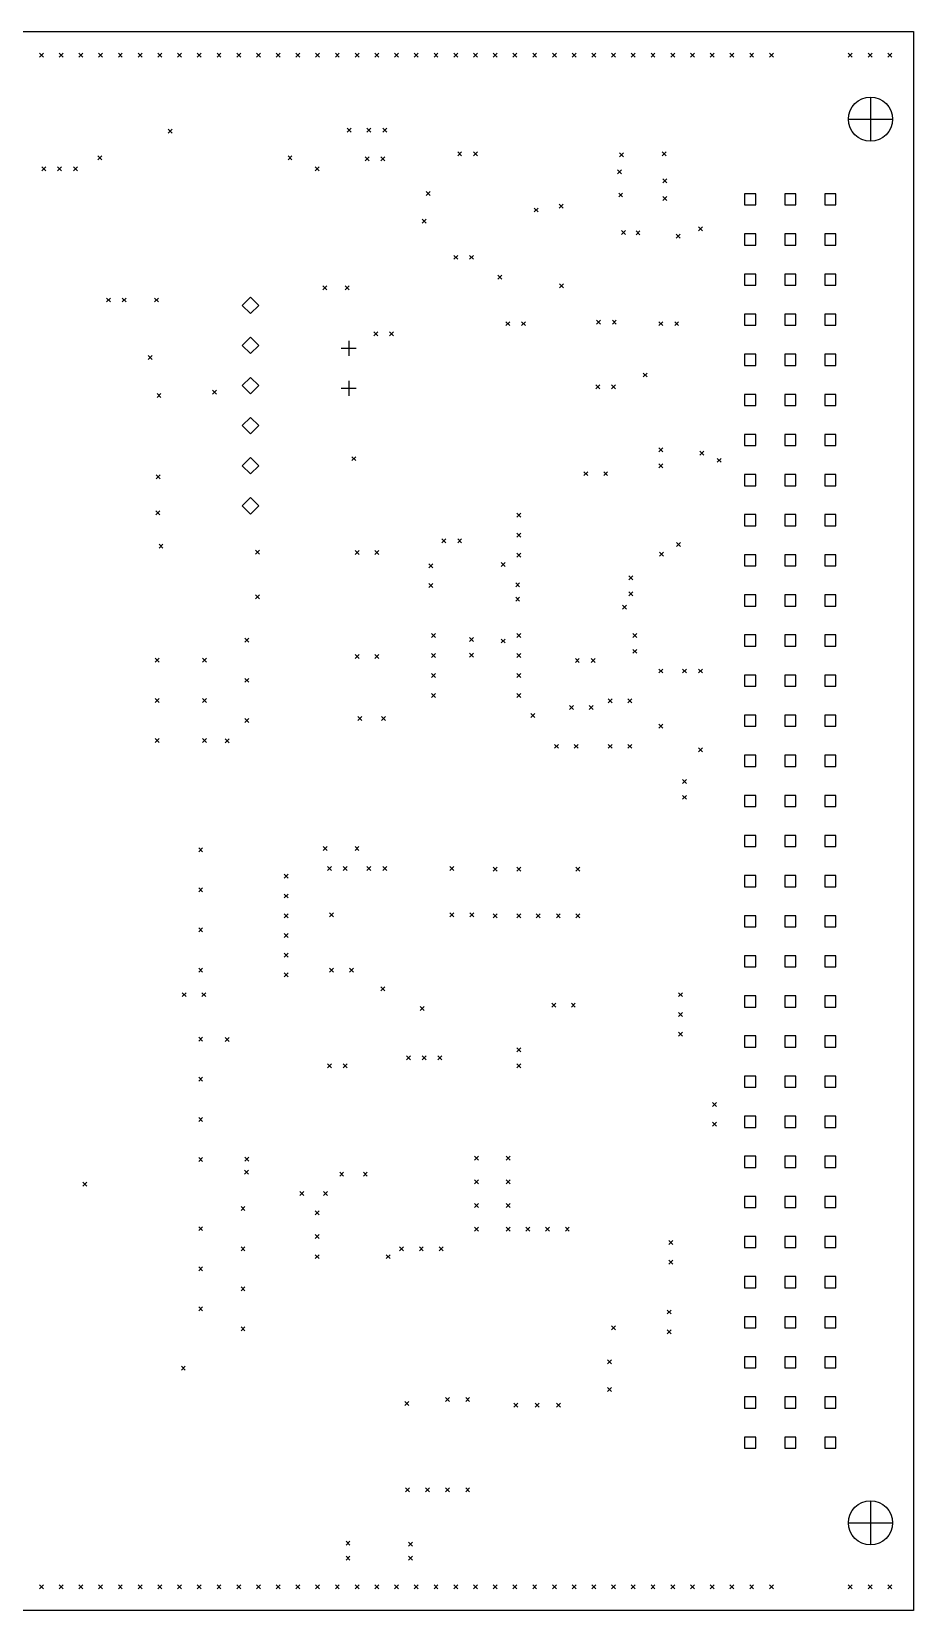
# Model space of a CAD drawing. Extents: x 53 to 275, y -173 to -40.
# Drawn here: x 219.1 to 275, y -140 to -40 of the extents above; entities that cross this region are included whole.
import ezdxf

# ---------------------------------------------------------------- set-up
doc = ezdxf.new("R2010")
doc.units = 0
doc.layers.add('BLACK', color=7, linetype='CONTINUOUS')

msp = doc.modelspace()

# ---------------------------------------------------------------- linework, layer by layer
at = {"layer": 'BLACK', "linetype": 'CONTINUOUS'}
for p, q in [((55, -40), (275, -40)), ((275, -40), (275, -140)), ((219.625, -41.375), (219.875, -41.625)), ((219.875, -41.375), (219.625, -41.625)), ((220.875, -41.375), (221.125, -41.625)), ((221.125, -41.375), (220.875, -41.625)), ((222.125, -41.375), (222.375, -41.625)), ((222.375, -41.375), (222.125, -41.625)), ((223.375, -41.375), (223.625, -41.625)), ((223.625, -41.375), (223.375, -41.625)), ((224.625, -41.375), (224.875, -41.625)), ((224.875, -41.375), (224.625, -41.625)), ((225.875, -41.375), (226.125, -41.625)), ((226.125, -41.375), (225.875, -41.625)), ((227.125, -41.375), (227.375, -41.625)), ((227.375, -41.375), (227.125, -41.625)), ((228.375, -41.375), (228.625, -41.625)), ((228.625, -41.375), (228.375, -41.625)), ((229.625, -41.375), (229.875, -41.625)), ((229.875, -41.375), (229.625, -41.625)), ((230.875, -41.375), (231.125, -41.625)), ((231.125, -41.375), (230.875, -41.625)), ((232.125, -41.375), (232.375, -41.625)), ((232.375, -41.375), (232.125, -41.625)), ((233.375, -41.375), (233.625, -41.625)), ((233.625, -41.375), (233.375, -41.625)), ((234.625, -41.375), (234.875, -41.625)), ((234.875, -41.375), (234.625, -41.625)), ((235.875, -41.375), (236.125, -41.625)), ((236.125, -41.375), (235.875, -41.625)), ((237.125, -41.375), (237.375, -41.625)), ((237.375, -41.375), (237.125, -41.625)), ((238.375, -41.375), (238.625, -41.625)), ((238.625, -41.375), (238.375, -41.625)), ((239.625, -41.375), (239.875, -41.625)), ((239.875, -41.375), (239.625, -41.625)), ((240.875, -41.375), (241.125, -41.625)), ((241.125, -41.375), (240.875, -41.625)), ((242.125, -41.375), (242.375, -41.625)), ((242.375, -41.375), (242.125, -41.625)), ((243.375, -41.375), (243.625, -41.625)), ((243.625, -41.375), (243.375, -41.625)), ((244.625, -41.375), (244.875, -41.625)), ((244.875, -41.375), (244.625, -41.625)), ((245.875, -41.375), (246.125, -41.625)), ((246.125, -41.375), (245.875, -41.625)), ((247.125, -41.375), (247.375, -41.625)), ((247.375, -41.375), (247.125, -41.625)), ((248.375, -41.375), (248.625, -41.625)), ((248.625, -41.375), (248.375, -41.625)), ((249.625, -41.375), (249.875, -41.625)), ((249.875, -41.375), (249.625, -41.625)), ((250.875, -41.375), (251.125, -41.625)), ((251.125, -41.375), (250.875, -41.625)), ((252.125, -41.375), (252.375, -41.625)), ((252.375, -41.375), (252.125, -41.625)), ((253.375, -41.375), (253.625, -41.625)), ((253.625, -41.375), (253.375, -41.625)), ((254.625, -41.375), (254.875, -41.625)), ((254.875, -41.375), (254.625, -41.625)), ((255.875, -41.375), (256.125, -41.625)), ((256.125, -41.375), (255.875, -41.625)), ((257.125, -41.375), (257.375, -41.625)), ((257.375, -41.375), (257.125, -41.625)), ((258.375, -41.375), (258.625, -41.625)), ((258.625, -41.375), (258.375, -41.625)), ((259.625, -41.375), (259.875, -41.625)), ((259.875, -41.375), (259.625, -41.625)), ((260.875, -41.375), (261.125, -41.625)), ((261.125, -41.375), (260.875, -41.625)), ((262.125, -41.375), (262.375, -41.625)), ((262.375, -41.375), (262.125, -41.625)), ((263.375, -41.375), (263.625, -41.625)), ((263.625, -41.375), (263.375, -41.625)), ((264.625, -41.375), (264.875, -41.625)), ((264.875, -41.375), (264.625, -41.625)), ((265.875, -41.375), (266.125, -41.625)), ((266.125, -41.375), (265.875, -41.625)), ((270.875, -41.375), (271.125, -41.625)), ((271.125, -41.375), (270.875, -41.625)), ((272.125, -41.375), (272.375, -41.625)), ((272.375, -41.375), (272.125, -41.625)), ((273.375, -41.375), (273.625, -41.625)), ((273.625, -41.375), (273.375, -41.625)), ((272.28, -44.155), (272.28, -46.945)), ((270.885, -45.55), (273.675, -45.55)), ((227.775, -46.175), (228.025, -46.425)), ((228.025, -46.175), (227.775, -46.425)), ((239.125, -46.125), (239.375, -46.375)), ((239.375, -46.125), (239.125, -46.375)), ((240.375, -46.125), (240.625, -46.375)), ((240.625, -46.125), (240.375, -46.375)), ((241.375, -46.125), (241.625, -46.375)), ((241.625, -46.125), (241.375, -46.375)), ((223.333475, -47.875), (223.583475, -48.125)), ((223.583475, -47.875), (223.333475, -48.125)), ((235.375, -47.875), (235.625, -48.125)), ((235.625, -47.875), (235.375, -48.125)), ((240.26, -47.935), (240.51, -48.185)), ((240.51, -47.935), (240.26, -48.185)), ((241.26, -47.935), (241.51, -48.185)), ((241.51, -47.935), (241.26, -48.185)), ((246.125, -47.625), (246.375, -47.875)), ((246.375, -47.625), (246.125, -47.875)), ((247.125, -47.625), (247.375, -47.875)), ((247.375, -47.625), (247.125, -47.875)), ((256.375, -47.675), (256.625, -47.925)), ((256.625, -47.675), (256.375, -47.925)), ((259.075, -47.625), (259.325, -47.875)), ((259.325, -47.625), (259.075, -47.875)), ((219.775, -48.575), (220.025, -48.825)), ((220.025, -48.575), (219.775, -48.825)), ((220.775, -48.575), (221.025, -48.825)), ((221.025, -48.575), (220.775, -48.825)), ((221.775, -48.575), (222.025, -48.825)), ((222.025, -48.575), (221.775, -48.825)), ((237.1, -48.575), (237.35, -48.825)), ((237.35, -48.575), (237.1, -48.825)), ((256.25, -48.75), (256.5, -49)), ((256.5, -48.75), (256.25, -49)), ((259.125, -49.325), (259.375, -49.575)), ((259.375, -49.325), (259.125, -49.575)), ((244.125, -50.125), (244.375, -50.375)), ((244.375, -50.125), (244.125, -50.375)), ((252.55, -50.925), (252.8, -51.175)), ((252.8, -50.925), (252.55, -51.175)), ((256.325, -50.225), (256.575, -50.475)), ((256.575, -50.225), (256.325, -50.475)), ((259.125, -50.45), (259.375, -50.7)), ((259.375, -50.45), (259.125, -50.7)), ((265.013557, -50.276443), (264.306443, -50.276443)), ((264.306443, -50.276443), (264.306443, -50.983557)), ((264.306443, -50.983557), (265.013557, -50.983557)), ((265.013557, -50.983557), (265.013557, -50.276443)), ((267.553557, -50.276443), (266.846443, -50.276443)), ((266.846443, -50.276443), (266.846443, -50.983557)), ((266.846443, -50.983557), (267.553557, -50.983557)), ((267.553557, -50.983557), (267.553557, -50.276443)), ((270.093557, -50.276443), (269.386443, -50.276443)), ((269.386443, -50.276443), (269.386443, -50.983557)), ((269.386443, -50.983557), (270.093557, -50.983557)), ((270.093557, -50.983557), (270.093557, -50.276443)), ((243.875, -51.875), (244.125, -52.125)), ((244.125, -51.875), (243.875, -52.125)), ((250.975, -51.175), (251.225, -51.425)), ((251.225, -51.175), (250.975, -51.425)), ((256.5, -52.6), (256.75, -52.85)), ((256.75, -52.6), (256.5, -52.85)), ((257.425, -52.625), (257.675, -52.875)), ((257.675, -52.625), (257.425, -52.875)), ((259.975, -52.825), (260.225, -53.075)), ((260.225, -52.825), (259.975, -53.075)), ((261.375, -52.375), (261.625, -52.625)), ((261.625, -52.375), (261.375, -52.625)), ((265.013557, -52.816443), (264.306443, -52.816443)), ((264.306443, -52.816443), (264.306443, -53.523557)), ((265.013557, -53.523557), (265.013557, -52.816443)), ((267.553557, -52.816443), (266.846443, -52.816443)), ((266.846443, -52.816443), (266.846443, -53.523557)), ((267.553557, -53.523557), (267.553557, -52.816443)), ((270.093557, -52.816443), (269.386443, -52.816443)), ((269.386443, -52.816443), (269.386443, -53.523557)), ((270.093557, -53.523557), (270.093557, -52.816443)), ((264.306443, -53.523557), (265.013557, -53.523557)), ((266.846443, -53.523557), (267.553557, -53.523557)), ((269.386443, -53.523557), (270.093557, -53.523557)), ((245.875, -54.175), (246.125, -54.425)), ((246.125, -54.175), (245.875, -54.425)), ((246.875, -54.175), (247.125, -54.425)), ((247.125, -54.175), (246.875, -54.425)), ((248.668, -55.4248), (248.918, -55.6748)), ((248.918, -55.4248), (248.668, -55.6748)), ((252.575, -55.975), (252.825, -56.225)), ((252.825, -55.975), (252.575, -56.225)), ((265.013557, -55.356443), (264.306443, -55.356443)), ((264.306443, -55.356443), (264.306443, -56.063557)), ((265.013557, -56.063557), (265.013557, -55.356443)), ((267.553557, -55.356443), (266.846443, -55.356443)), ((266.846443, -55.356443), (266.846443, -56.063557)), ((267.553557, -56.063557), (267.553557, -55.356443)), ((270.093557, -55.356443), (269.386443, -55.356443)), ((269.386443, -55.356443), (269.386443, -56.063557)), ((270.093557, -56.063557), (270.093557, -55.356443)), ((223.875, -56.875079), (224.125, -57.125079)), ((224.125, -56.875079), (223.875, -57.125079)), ((224.875, -56.875079), (225.125, -57.125079)), ((225.125, -56.875079), (224.875, -57.125079)), ((226.915, -56.875079), (227.165, -57.125079)), ((227.165, -56.875079), (226.915, -57.125079)), ((232.999, -56.82), (232.479, -57.34)), ((233.519, -57.34), (232.999, -56.82)), ((237.575, -56.1), (237.825, -56.35)), ((237.825, -56.1), (237.575, -56.35)), ((238.9994, -56.1), (239.2494, -56.35)), ((239.2494, -56.1), (238.9994, -56.35)), ((264.306443, -56.063557), (265.013557, -56.063557)), ((266.846443, -56.063557), (267.553557, -56.063557)), ((269.386443, -56.063557), (270.093557, -56.063557)), ((232.479, -57.34), (232.999, -57.86)), ((232.999, -57.86), (233.519, -57.34)), ((265.013557, -57.896443), (264.306443, -57.896443)), ((264.306443, -57.896443), (264.306443, -58.603557)), ((265.013557, -58.603557), (265.013557, -57.896443)), ((267.553557, -57.896443), (266.846443, -57.896443)), ((266.846443, -57.896443), (266.846443, -58.603557)), ((267.553557, -58.603557), (267.553557, -57.896443)), ((270.093557, -57.896443), (269.386443, -57.896443)), ((269.386443, -57.896443), (269.386443, -58.603557)), ((270.093557, -58.603557), (270.093557, -57.896443)), ((249.175, -58.375), (249.425, -58.625)), ((249.425, -58.375), (249.175, -58.625)), ((250.175, -58.375), (250.425, -58.625)), ((250.425, -58.375), (250.175, -58.625)), ((254.925, -58.275), (255.175, -58.525)), ((255.175, -58.275), (254.925, -58.525)), ((255.925, -58.275), (256.175, -58.525)), ((256.175, -58.275), (255.925, -58.525)), ((258.875, -58.375), (259.125, -58.625)), ((259.125, -58.375), (258.875, -58.625)), ((259.875, -58.375), (260.125, -58.625)), ((260.125, -58.375), (259.875, -58.625)), ((264.306443, -58.603557), (265.013557, -58.603557)), ((266.846443, -58.603557), (267.553557, -58.603557)), ((269.386443, -58.603557), (270.093557, -58.603557)), ((232.999, -59.36), (232.479, -59.88)), ((232.479, -59.88), (232.999, -60.4)), ((233.519, -59.88), (232.999, -59.36)), ((232.999, -60.4), (233.519, -59.88)), ((239.225, -59.58), (239.225, -60.53)), ((240.81, -59.02), (241.06, -59.27)), ((241.06, -59.02), (240.81, -59.27)), ((241.81, -59.02), (242.06, -59.27)), ((242.06, -59.02), (241.81, -59.27)), ((226.515, -60.525079), (226.765, -60.775079)), ((226.765, -60.525079), (226.515, -60.775079)), ((238.75, -60.055), (239.7, -60.055)), ((265.013557, -60.436443), (264.306443, -60.436443)), ((264.306443, -60.436443), (264.306443, -61.143557)), ((265.013557, -61.143557), (265.013557, -60.436443)), ((267.553557, -60.436443), (266.846443, -60.436443)), ((266.846443, -60.436443), (266.846443, -61.143557)), ((267.553557, -61.143557), (267.553557, -60.436443)), ((270.093557, -60.436443), (269.386443, -60.436443)), ((269.386443, -60.436443), (269.386443, -61.143557)), ((270.093557, -61.143557), (270.093557, -60.436443)), ((232.999, -61.9), (232.479, -62.42)), ((233.519, -62.42), (232.999, -61.9)), ((257.875, -61.625), (258.125, -61.875)), ((258.125, -61.625), (257.875, -61.875)), ((264.306443, -61.143557), (265.013557, -61.143557)), ((266.846443, -61.143557), (267.553557, -61.143557)), ((269.386443, -61.143557), (270.093557, -61.143557)), ((227.075, -62.925), (227.325, -63.175)), ((227.325, -62.925), (227.075, -63.175)), ((230.5832, -62.710679), (230.8332, -62.960679)), ((230.8332, -62.710679), (230.5832, -62.960679)), ((232.479, -62.42), (232.999, -62.94)), ((232.999, -62.94), (233.519, -62.42)), ((238.75, -62.595), (239.7, -62.595)), ((239.225, -62.12), (239.225, -63.07)), ((254.875, -62.375), (255.125, -62.625)), ((255.125, -62.375), (254.875, -62.625)), ((255.875, -62.375), (256.125, -62.625)), ((256.125, -62.375), (255.875, -62.625)), ((265.013557, -62.976443), (264.306443, -62.976443)), ((264.306443, -62.976443), (264.306443, -63.683557)), ((265.013557, -63.683557), (265.013557, -62.976443)), ((267.553557, -62.976443), (266.846443, -62.976443)), ((266.846443, -62.976443), (266.846443, -63.683557)), ((267.553557, -63.683557), (267.553557, -62.976443)), ((270.093557, -62.976443), (269.386443, -62.976443)), ((269.386443, -62.976443), (269.386443, -63.683557)), ((270.093557, -63.683557), (270.093557, -62.976443)), ((264.306443, -63.683557), (265.013557, -63.683557)), ((266.846443, -63.683557), (267.553557, -63.683557)), ((269.386443, -63.683557), (270.093557, -63.683557)), ((232.999, -64.44), (232.479, -64.96)), ((232.479, -64.96), (232.999, -65.48)), ((233.519, -64.96), (232.999, -64.44)), ((232.999, -65.48), (233.519, -64.96)), ((265.013557, -65.516443), (264.306443, -65.516443)), ((264.306443, -65.516443), (264.306443, -66.223557)), ((265.013557, -66.223557), (265.013557, -65.516443)), ((267.553557, -65.516443), (266.846443, -65.516443)), ((266.846443, -65.516443), (266.846443, -66.223557)), ((267.553557, -66.223557), (267.553557, -65.516443)), ((270.093557, -65.516443), (269.386443, -65.516443)), ((269.386443, -65.516443), (269.386443, -66.223557)), ((270.093557, -66.223557), (270.093557, -65.516443)), ((232.999, -66.98), (232.479, -67.5)), ((233.519, -67.5), (232.999, -66.98)), ((239.425, -66.925), (239.675, -67.175)), ((239.675, -66.925), (239.425, -67.175)), ((258.875, -66.375), (259.125, -66.625)), ((259.125, -66.375), (258.875, -66.625)), ((261.475, -66.575), (261.725, -66.825)), ((261.725, -66.575), (261.475, -66.825)), ((264.306443, -66.223557), (265.013557, -66.223557)), ((266.846443, -66.223557), (267.553557, -66.223557)), ((269.386443, -66.223557), (270.093557, -66.223557)), ((232.479, -67.5), (232.999, -68.02)), ((232.999, -68.02), (233.519, -67.5)), ((254.125, -67.875), (254.375, -68.125)), ((254.375, -67.875), (254.125, -68.125)), ((255.375, -67.875), (255.625, -68.125)), ((255.625, -67.875), (255.375, -68.125)), ((258.875, -67.375), (259.125, -67.625)), ((259.125, -67.375), (258.875, -67.625)), ((262.575, -67.031), (262.825, -67.281)), ((262.825, -67.031), (262.575, -67.281)), ((227.025, -68.075079), (227.275, -68.325079)), ((227.275, -68.075079), (227.025, -68.325079)), ((265.013557, -68.056443), (264.306443, -68.056443)), ((264.306443, -68.056443), (264.306443, -68.763557)), ((264.306443, -68.763557), (265.013557, -68.763557)), ((265.013557, -68.763557), (265.013557, -68.056443)), ((267.553557, -68.056443), (266.846443, -68.056443)), ((266.846443, -68.056443), (266.846443, -68.763557)), ((266.846443, -68.763557), (267.553557, -68.763557)), ((267.553557, -68.763557), (267.553557, -68.056443)), ((270.093557, -68.056443), (269.386443, -68.056443)), ((269.386443, -68.056443), (269.386443, -68.763557)), ((269.386443, -68.763557), (270.093557, -68.763557)), ((270.093557, -68.763557), (270.093557, -68.056443)), ((232.999, -69.52), (232.479, -70.04)), ((233.519, -70.04), (232.999, -69.52)), ((227, -70.350079), (227.25, -70.600079)), ((227.25, -70.350079), (227, -70.600079)), ((232.479, -70.04), (232.999, -70.56)), ((232.999, -70.56), (233.519, -70.04)), ((249.875, -70.5), (250.125, -70.75)), ((250.125, -70.5), (249.875, -70.75)), ((265.013557, -70.596443), (264.306443, -70.596443)), ((264.306443, -70.596443), (264.306443, -71.303557)), ((265.013557, -71.303557), (265.013557, -70.596443)), ((267.553557, -70.596443), (266.846443, -70.596443)), ((266.846443, -70.596443), (266.846443, -71.303557)), ((267.553557, -71.303557), (267.553557, -70.596443)), ((270.093557, -70.596443), (269.386443, -70.596443)), ((269.386443, -70.596443), (269.386443, -71.303557)), ((270.093557, -71.303557), (270.093557, -70.596443)), ((249.875, -71.77), (250.125, -72.02)), ((250.125, -71.77), (249.875, -72.02)), ((264.306443, -71.303557), (265.013557, -71.303557)), ((266.846443, -71.303557), (267.553557, -71.303557)), ((269.386443, -71.303557), (270.093557, -71.303557)), ((227.2, -72.475079), (227.45, -72.725079)), ((227.45, -72.475079), (227.2, -72.725079)), ((233.31, -72.850079), (233.56, -73.100079)), ((233.56, -72.850079), (233.31, -73.100079)), ((239.625, -72.875), (239.875, -73.125)), ((239.875, -72.875), (239.625, -73.125)), ((240.875, -72.875), (241.125, -73.125)), ((241.125, -72.875), (240.875, -73.125)), ((245.125, -72.125), (245.375, -72.375)), ((245.375, -72.125), (245.125, -72.375)), ((246.125, -72.125), (246.375, -72.375)), ((246.375, -72.125), (246.125, -72.375)), ((258.9042, -72.9762), (259.1542, -73.2262)), ((259.1542, -72.9762), (258.9042, -73.2262)), ((259.9964, -72.3666), (260.2464, -72.6166)), ((260.2464, -72.3666), (259.9964, -72.6166)), ((244.295, -73.715), (244.545, -73.965)), ((244.545, -73.715), (244.295, -73.965)), ((248.875, -73.625), (249.125, -73.875)), ((249.125, -73.625), (248.875, -73.875)), ((249.875, -73.04), (250.125, -73.29)), ((250.125, -73.04), (249.875, -73.29)), ((265.013557, -73.136443), (264.306443, -73.136443)), ((264.306443, -73.136443), (264.306443, -73.843557)), ((264.306443, -73.843557), (265.013557, -73.843557)), ((265.013557, -73.843557), (265.013557, -73.136443)), ((267.553557, -73.136443), (266.846443, -73.136443)), ((266.846443, -73.136443), (266.846443, -73.843557)), ((266.846443, -73.843557), (267.553557, -73.843557)), ((267.553557, -73.843557), (267.553557, -73.136443)), ((270.093557, -73.136443), (269.386443, -73.136443)), ((269.386443, -73.136443), (269.386443, -73.843557)), ((269.386443, -73.843557), (270.093557, -73.843557)), ((270.093557, -73.843557), (270.093557, -73.136443)), ((244.295, -74.965), (244.545, -75.215)), ((244.545, -74.965), (244.295, -75.215)), ((249.8, -74.925), (250.05, -75.175)), ((250.05, -74.925), (249.8, -75.175)), ((256.975, -74.48), (257.225, -74.73)), ((257.225, -74.48), (256.975, -74.73)), ((233.31, -75.670079), (233.56, -75.920079)), ((233.56, -75.670079), (233.31, -75.920079)), ((249.8, -75.825), (250.05, -76.075)), ((250.05, -75.825), (249.8, -76.075)), ((256.975, -75.48), (257.225, -75.73)), ((257.225, -75.48), (256.975, -75.73)), ((265.013557, -75.676443), (264.306443, -75.676443)), ((264.306443, -75.676443), (264.306443, -76.383557)), ((265.013557, -76.383557), (265.013557, -75.676443)), ((267.553557, -75.676443), (266.846443, -75.676443)), ((266.846443, -75.676443), (266.846443, -76.383557)), ((267.553557, -76.383557), (267.553557, -75.676443)), ((270.093557, -75.676443), (269.386443, -75.676443)), ((269.386443, -75.676443), (269.386443, -76.383557)), ((270.093557, -76.383557), (270.093557, -75.676443)), ((256.5674, -76.329), (256.8174, -76.579)), ((256.8174, -76.329), (256.5674, -76.579)), ((264.306443, -76.383557), (265.013557, -76.383557)), ((266.846443, -76.383557), (267.553557, -76.383557)), ((269.386443, -76.383557), (270.093557, -76.383557)), ((232.645, -78.425), (232.895, -78.675)), ((232.895, -78.425), (232.645, -78.675)), ((244.475, -78.12), (244.725, -78.37)), ((244.725, -78.12), (244.475, -78.37)), ((246.875, -78.375), (247.125, -78.625)), ((247.125, -78.375), (246.875, -78.625)), ((248.875, -78.475), (249.125, -78.725)), ((249.125, -78.475), (248.875, -78.725)), ((249.875, -78.12), (250.125, -78.37)), ((250.125, -78.12), (249.875, -78.37)), ((257.215, -78.13), (257.465, -78.38)), ((257.465, -78.13), (257.215, -78.38)), ((265.013557, -78.216443), (264.306443, -78.216443)), ((264.306443, -78.216443), (264.306443, -78.923557)), ((264.306443, -78.923557), (265.013557, -78.923557)), ((265.013557, -78.923557), (265.013557, -78.216443)), ((267.553557, -78.216443), (266.846443, -78.216443)), ((266.846443, -78.216443), (266.846443, -78.923557)), ((266.846443, -78.923557), (267.553557, -78.923557)), ((267.553557, -78.923557), (267.553557, -78.216443)), ((270.093557, -78.216443), (269.386443, -78.216443)), ((269.386443, -78.216443), (269.386443, -78.923557)), ((269.386443, -78.923557), (270.093557, -78.923557)), ((270.093557, -78.923557), (270.093557, -78.216443)), ((226.965, -79.695), (227.215, -79.945)), ((227.215, -79.695), (226.965, -79.945)), ((229.965, -79.695), (230.215, -79.945)), ((230.215, -79.695), (229.965, -79.945)), ((239.625, -79.45), (239.875, -79.7)), ((239.875, -79.45), (239.625, -79.7)), ((240.875, -79.45), (241.125, -79.7)), ((241.125, -79.45), (240.875, -79.7)), ((244.475, -79.39), (244.725, -79.64)), ((244.725, -79.39), (244.475, -79.64)), ((246.875, -79.375), (247.125, -79.625)), ((247.125, -79.375), (246.875, -79.625)), ((249.875, -79.39), (250.125, -79.64)), ((250.125, -79.39), (249.875, -79.64)), ((253.58, -79.705), (253.83, -79.955)), ((253.83, -79.705), (253.58, -79.955)), ((254.58, -79.705), (254.83, -79.955)), ((254.83, -79.705), (254.58, -79.955)), ((257.215, -79.13), (257.465, -79.38)), ((257.465, -79.13), (257.215, -79.38)), ((232.645, -80.965), (232.895, -81.215)), ((232.895, -80.965), (232.645, -81.215)), ((244.475, -80.66), (244.725, -80.91)), ((244.725, -80.66), (244.475, -80.91)), ((249.875, -80.66), (250.125, -80.91)), ((250.125, -80.66), (249.875, -80.91)), ((258.875, -80.375), (259.125, -80.625)), ((259.125, -80.375), (258.875, -80.625)), ((260.375, -80.375), (260.625, -80.625)), ((260.625, -80.375), (260.375, -80.625)), ((261.375, -80.375), (261.625, -80.625)), ((261.625, -80.375), (261.375, -80.625)), ((265.013557, -80.756443), (264.306443, -80.756443)), ((264.306443, -80.756443), (264.306443, -81.463557)), ((265.013557, -81.463557), (265.013557, -80.756443)), ((267.553557, -80.756443), (266.846443, -80.756443)), ((266.846443, -80.756443), (266.846443, -81.463557)), ((267.553557, -81.463557), (267.553557, -80.756443)), ((270.093557, -80.756443), (269.386443, -80.756443)), ((269.386443, -80.756443), (269.386443, -81.463557)), ((270.093557, -81.463557), (270.093557, -80.756443)), ((244.475, -81.93), (244.725, -82.18)), ((244.725, -81.93), (244.475, -82.18)), ((249.875, -81.93), (250.125, -82.18)), ((250.125, -81.93), (249.875, -82.18)), ((264.306443, -81.463557), (265.013557, -81.463557)), ((266.846443, -81.463557), (267.553557, -81.463557)), ((269.386443, -81.463557), (270.093557, -81.463557)), ((226.965, -82.235), (227.215, -82.485)), ((227.215, -82.235), (226.965, -82.485)), ((229.965, -82.235), (230.215, -82.485)), ((230.215, -82.235), (229.965, -82.485)), ((253.205, -82.685), (253.455, -82.935)), ((253.455, -82.685), (253.205, -82.935)), ((254.455, -82.685), (254.705, -82.935)), ((254.705, -82.685), (254.455, -82.935)), ((255.655, -82.27), (255.905, -82.52)), ((255.905, -82.27), (255.655, -82.52)), ((256.905, -82.27), (257.155, -82.52)), ((257.155, -82.27), (256.905, -82.52)), ((232.645, -83.505), (232.895, -83.755)), ((232.895, -83.505), (232.645, -83.755)), ((239.795, -83.375), (240.045, -83.625)), ((240.045, -83.375), (239.795, -83.625)), ((241.295, -83.375), (241.545, -83.625)), ((241.545, -83.375), (241.295, -83.625)), ((250.755, -83.195), (251.005, -83.445)), ((251.005, -83.195), (250.755, -83.445)), ((258.875, -83.875), (259.125, -84.125)), ((259.125, -83.875), (258.875, -84.125)), ((265.013557, -83.296443), (264.306443, -83.296443)), ((264.306443, -83.296443), (264.306443, -84.003557)), ((265.013557, -84.003557), (265.013557, -83.296443)), ((267.553557, -83.296443), (266.846443, -83.296443)), ((266.846443, -83.296443), (266.846443, -84.003557)), ((267.553557, -84.003557), (267.553557, -83.296443)), ((270.093557, -83.296443), (269.386443, -83.296443)), ((269.386443, -83.296443), (269.386443, -84.003557)), ((270.093557, -84.003557), (270.093557, -83.296443)), ((226.965, -84.775), (227.215, -85.025)), ((227.215, -84.775), (226.965, -85.025)), ((229.965, -84.775), (230.215, -85.025)), ((230.215, -84.775), (229.965, -85.025)), ((231.395, -84.795), (231.645, -85.045)), ((231.645, -84.795), (231.395, -85.045)), ((264.306443, -84.003557), (265.013557, -84.003557)), ((266.846443, -84.003557), (267.553557, -84.003557)), ((269.386443, -84.003557), (270.093557, -84.003557)), ((252.255, -85.145), (252.505, -85.395)), ((252.505, -85.145), (252.255, -85.395)), ((253.505, -85.145), (253.755, -85.395)), ((253.755, -85.145), (253.505, -85.395)), ((255.655, -85.145), (255.905, -85.395)), ((255.905, -85.145), (255.655, -85.395)), ((256.905, -85.145), (257.155, -85.395)), ((257.155, -85.145), (256.905, -85.395)), ((261.375, -85.375), (261.625, -85.625)), ((261.625, -85.375), (261.375, -85.625)), ((265.013557, -85.836443), (264.306443, -85.836443)), ((264.306443, -85.836443), (264.306443, -86.543557)), ((265.013557, -86.543557), (265.013557, -85.836443)), ((267.553557, -85.836443), (266.846443, -85.836443)), ((266.846443, -85.836443), (266.846443, -86.543557)), ((267.553557, -86.543557), (267.553557, -85.836443)), ((270.093557, -85.836443), (269.386443, -85.836443)), ((269.386443, -85.836443), (269.386443, -86.543557)), ((270.093557, -86.543557), (270.093557, -85.836443)), ((264.306443, -86.543557), (265.013557, -86.543557)), ((266.846443, -86.543557), (267.553557, -86.543557)), ((269.386443, -86.543557), (270.093557, -86.543557)), ((260.375, -87.375), (260.625, -87.625)), ((260.625, -87.375), (260.375, -87.625)), ((260.375, -88.375), (260.625, -88.625)), ((260.625, -88.375), (260.375, -88.625)), ((265.013557, -88.376443), (264.306443, -88.376443)), ((264.306443, -88.376443), (264.306443, -89.083557)), ((265.013557, -89.083557), (265.013557, -88.376443)), ((267.553557, -88.376443), (266.846443, -88.376443)), ((266.846443, -88.376443), (266.846443, -89.083557)), ((267.553557, -89.083557), (267.553557, -88.376443)), ((270.093557, -88.376443), (269.386443, -88.376443)), ((269.386443, -88.376443), (269.386443, -89.083557)), ((270.093557, -89.083557), (270.093557, -88.376443)), ((264.306443, -89.083557), (265.013557, -89.083557)), ((266.846443, -89.083557), (267.553557, -89.083557)), ((269.386443, -89.083557), (270.093557, -89.083557)), ((265.013557, -90.916443), (264.306443, -90.916443)), ((264.306443, -90.916443), (264.306443, -91.623557)), ((265.013557, -91.623557), (265.013557, -90.916443)), ((267.553557, -90.916443), (266.846443, -90.916443)), ((266.846443, -90.916443), (266.846443, -91.623557)), ((267.553557, -91.623557), (267.553557, -90.916443)), ((270.093557, -90.916443), (269.386443, -90.916443)), ((269.386443, -90.916443), (269.386443, -91.623557)), ((270.093557, -91.623557), (270.093557, -90.916443)), ((229.715, -91.695), (229.965, -91.945)), ((229.965, -91.695), (229.715, -91.945)), ((237.6, -91.625), (237.85, -91.875)), ((237.85, -91.625), (237.6, -91.875)), ((239.62, -91.625), (239.87, -91.875)), ((239.87, -91.625), (239.62, -91.875)), ((264.306443, -91.623557), (265.013557, -91.623557)), ((266.846443, -91.623557), (267.553557, -91.623557)), ((269.386443, -91.623557), (270.093557, -91.623557)), ((237.875, -92.875), (238.125, -93.125)), ((238.125, -92.875), (237.875, -93.125)), ((238.875, -92.875), (239.125, -93.125)), ((239.125, -92.875), (238.875, -93.125)), ((240.375, -92.875), (240.625, -93.125)), ((240.625, -92.875), (240.375, -93.125)), ((241.375, -92.875), (241.625, -93.125)), ((241.625, -92.875), (241.375, -93.125)), ((245.625, -92.875), (245.875, -93.125)), ((245.875, -92.875), (245.625, -93.125)), ((248.375, -92.933293), (248.625, -93.183293)), ((248.625, -92.933293), (248.375, -93.183293)), ((249.875, -92.933293), (250.125, -93.183293)), ((250.125, -92.933293), (249.875, -93.183293)), ((253.605, -92.933293), (253.855, -93.183293)), ((253.855, -92.933293), (253.605, -93.183293)), ((235.125, -93.375), (235.375, -93.625)), ((235.375, -93.375), (235.125, -93.625)), ((265.013557, -93.456443), (264.306443, -93.456443)), ((264.306443, -93.456443), (264.306443, -94.163557)), ((265.013557, -94.163557), (265.013557, -93.456443)), ((267.553557, -93.456443), (266.846443, -93.456443)), ((266.846443, -93.456443), (266.846443, -94.163557)), ((267.553557, -94.163557), (267.553557, -93.456443)), ((270.093557, -93.456443), (269.386443, -93.456443)), ((269.386443, -93.456443), (269.386443, -94.163557)), ((270.093557, -94.163557), (270.093557, -93.456443)), ((229.715, -94.235), (229.965, -94.485)), ((229.965, -94.235), (229.715, -94.485)), ((235.125, -94.625), (235.375, -94.875)), ((235.375, -94.625), (235.125, -94.875)), ((264.306443, -94.163557), (265.013557, -94.163557)), ((266.846443, -94.163557), (267.553557, -94.163557)), ((269.386443, -94.163557), (270.093557, -94.163557)), ((235.125, -95.875), (235.375, -96.125)), ((235.375, -95.875), (235.125, -96.125)), ((238.005, -95.816707), (238.255, -96.066707)), ((238.255, -95.816707), (238.005, -96.066707)), ((245.625, -95.816707), (245.875, -96.066707)), ((245.875, -95.816707), (245.625, -96.066707)), ((246.895, -95.816707), (247.145, -96.066707)), ((247.145, -95.816707), (246.895, -96.066707)), ((248.375, -95.875), (248.625, -96.125)), ((248.625, -95.875), (248.375, -96.125)), ((249.875, -95.875), (250.125, -96.125)), ((250.125, -95.875), (249.875, -96.125)), ((251.105, -95.875), (251.355, -96.125)), ((251.355, -95.875), (251.105, -96.125)), ((252.375, -95.875), (252.625, -96.125)), ((252.625, -95.875), (252.375, -96.125)), ((253.605, -95.875), (253.855, -96.125)), ((253.855, -95.875), (253.605, -96.125)), ((265.013557, -95.996443), (264.306443, -95.996443)), ((264.306443, -95.996443), (264.306443, -96.703557)), ((265.013557, -96.703557), (265.013557, -95.996443)), ((267.553557, -95.996443), (266.846443, -95.996443)), ((266.846443, -95.996443), (266.846443, -96.703557)), ((267.553557, -96.703557), (267.553557, -95.996443)), ((270.093557, -95.996443), (269.386443, -95.996443)), ((269.386443, -95.996443), (269.386443, -96.703557)), ((270.093557, -96.703557), (270.093557, -95.996443)), ((229.715, -96.775), (229.965, -97.025)), ((229.965, -96.775), (229.715, -97.025)), ((264.306443, -96.703557), (265.013557, -96.703557)), ((266.846443, -96.703557), (267.553557, -96.703557)), ((269.386443, -96.703557), (270.093557, -96.703557)), ((235.125, -97.125), (235.375, -97.375)), ((235.375, -97.125), (235.125, -97.375)), ((235.125, -98.375), (235.375, -98.625)), ((235.375, -98.375), (235.125, -98.625)), ((265.013557, -98.536443), (264.306443, -98.536443)), ((264.306443, -98.536443), (264.306443, -99.243557)), ((265.013557, -99.243557), (265.013557, -98.536443)), ((267.553557, -98.536443), (266.846443, -98.536443)), ((266.846443, -98.536443), (266.846443, -99.243557)), ((267.553557, -99.243557), (267.553557, -98.536443)), ((270.093557, -98.536443), (269.386443, -98.536443)), ((269.386443, -98.536443), (269.386443, -99.243557)), ((270.093557, -99.243557), (270.093557, -98.536443)), ((229.715, -99.315), (229.965, -99.565)), ((229.965, -99.315), (229.715, -99.565)), ((235.125, -99.625), (235.375, -99.875)), ((235.375, -99.625), (235.125, -99.875)), ((238.005, -99.316707), (238.255, -99.566707)), ((238.255, -99.316707), (238.005, -99.566707)), ((239.275, -99.316707), (239.525, -99.566707)), ((239.525, -99.316707), (239.275, -99.566707)), ((264.306443, -99.243557), (265.013557, -99.243557)), ((266.846443, -99.243557), (267.553557, -99.243557)), ((269.386443, -99.243557), (270.093557, -99.243557)), ((228.665, -100.875), (228.915, -101.125)), ((228.915, -100.875), (228.665, -101.125)), ((229.915, -100.875), (230.165, -101.125)), ((230.165, -100.875), (229.915, -101.125)), ((241.25, -100.5), (241.5, -100.75)), ((241.5, -100.5), (241.25, -100.75)), ((260.125, -100.875), (260.375, -101.125)), ((260.375, -100.875), (260.125, -101.125)), ((243.75, -101.75), (244, -102)), ((244, -101.75), (243.75, -102)), ((252.095, -101.538001), (252.345, -101.788001)), ((252.345, -101.538001), (252.095, -101.788001)), ((253.325, -101.538001), (253.575, -101.788001)), ((253.575, -101.538001), (253.325, -101.788001)), ((265.013557, -101.076443), (264.306443, -101.076443)), ((264.306443, -101.076443), (264.306443, -101.783557)), ((264.306443, -101.783557), (265.013557, -101.783557)), ((265.013557, -101.783557), (265.013557, -101.076443)), ((267.553557, -101.076443), (266.846443, -101.076443)), ((266.846443, -101.076443), (266.846443, -101.783557)), ((266.846443, -101.783557), (267.553557, -101.783557)), ((267.553557, -101.783557), (267.553557, -101.076443)), ((270.093557, -101.076443), (269.386443, -101.076443)), ((269.386443, -101.076443), (269.386443, -101.783557)), ((269.386443, -101.783557), (270.093557, -101.783557)), ((270.093557, -101.783557), (270.093557, -101.076443)), ((260.125, -102.125), (260.375, -102.375)), ((260.375, -102.125), (260.125, -102.375)), ((229.715, -103.695), (229.965, -103.945)), ((229.965, -103.695), (229.715, -103.945)), ((231.395, -103.715), (231.645, -103.965)), ((231.645, -103.715), (231.395, -103.965)), ((260.125, -103.375), (260.375, -103.625)), ((260.375, -103.375), (260.125, -103.625)), ((265.013557, -103.616443), (264.306443, -103.616443)), ((264.306443, -103.616443), (264.306443, -104.323557)), ((265.013557, -104.323557), (265.013557, -103.616443)), ((267.553557, -103.616443), (266.846443, -103.616443)), ((266.846443, -103.616443), (266.846443, -104.323557)), ((267.553557, -104.323557), (267.553557, -103.616443)), ((270.093557, -103.616443), (269.386443, -103.616443)), ((269.386443, -103.616443), (269.386443, -104.323557)), ((270.093557, -104.323557), (270.093557, -103.616443)), ((242.875, -104.875), (243.125, -105.125)), ((243.125, -104.875), (242.875, -105.125)), ((243.875, -104.875), (244.125, -105.125)), ((244.125, -104.875), (243.875, -105.125)), ((244.875, -104.875), (245.125, -105.125)), ((245.125, -104.875), (244.875, -105.125)), ((249.875, -104.375), (250.125, -104.625)), ((250.125, -104.375), (249.875, -104.625)), ((264.306443, -104.323557), (265.013557, -104.323557)), ((266.846443, -104.323557), (267.553557, -104.323557)), ((269.386443, -104.323557), (270.093557, -104.323557)), ((237.875, -105.375), (238.125, -105.625)), ((238.125, -105.375), (237.875, -105.625)), ((238.875, -105.375), (239.125, -105.625)), ((239.125, -105.375), (238.875, -105.625)), ((249.875, -105.375), (250.125, -105.625)), ((250.125, -105.375), (249.875, -105.625)), ((229.715, -106.235), (229.965, -106.485)), ((229.965, -106.235), (229.715, -106.485)), ((265.013557, -106.156443), (264.306443, -106.156443)), ((264.306443, -106.156443), (264.306443, -106.863557)), ((264.306443, -106.863557), (265.013557, -106.863557)), ((265.013557, -106.863557), (265.013557, -106.156443)), ((267.553557, -106.156443), (266.846443, -106.156443)), ((266.846443, -106.156443), (266.846443, -106.863557)), ((266.846443, -106.863557), (267.553557, -106.863557)), ((267.553557, -106.863557), (267.553557, -106.156443)), ((270.093557, -106.156443), (269.386443, -106.156443)), ((269.386443, -106.156443), (269.386443, -106.863557)), ((269.386443, -106.863557), (270.093557, -106.863557)), ((270.093557, -106.863557), (270.093557, -106.156443)), ((262.275, -107.825), (262.525, -108.075)), ((262.525, -107.825), (262.275, -108.075)), ((229.715, -108.775), (229.965, -109.025)), ((229.965, -108.775), (229.715, -109.025)), ((265.013557, -108.696443), (264.306443, -108.696443)), ((264.306443, -108.696443), (264.306443, -109.403557)), ((265.013557, -109.403557), (265.013557, -108.696443)), ((267.553557, -108.696443), (266.846443, -108.696443)), ((266.846443, -108.696443), (266.846443, -109.403557)), ((267.553557, -109.403557), (267.553557, -108.696443)), ((270.093557, -108.696443), (269.386443, -108.696443)), ((269.386443, -108.696443), (269.386443, -109.403557)), ((270.093557, -109.403557), (270.093557, -108.696443)), ((262.275, -109.075), (262.525, -109.325)), ((262.525, -109.075), (262.275, -109.325)), ((264.306443, -109.403557), (265.013557, -109.403557)), ((266.846443, -109.403557), (267.553557, -109.403557)), ((269.386443, -109.403557), (270.093557, -109.403557)), ((229.715, -111.315), (229.965, -111.565)), ((229.965, -111.315), (229.715, -111.565)), ((232.645, -111.295), (232.895, -111.545)), ((232.895, -111.295), (232.645, -111.545)), ((247.195, -111.225), (247.445, -111.475)), ((247.445, -111.225), (247.195, -111.475)), ((249.195, -111.225), (249.445, -111.475)), ((249.445, -111.225), (249.195, -111.475)), ((265.013557, -111.236443), (264.306443, -111.236443)), ((264.306443, -111.236443), (264.306443, -111.943557)), ((264.306443, -111.943557), (265.013557, -111.943557)), ((265.013557, -111.943557), (265.013557, -111.236443)), ((267.553557, -111.236443), (266.846443, -111.236443)), ((266.846443, -111.236443), (266.846443, -111.943557)), ((266.846443, -111.943557), (267.553557, -111.943557)), ((267.553557, -111.943557), (267.553557, -111.236443)), ((270.093557, -111.236443), (269.386443, -111.236443)), ((269.386443, -111.236443), (269.386443, -111.943557)), ((269.386443, -111.943557), (270.093557, -111.943557)), ((270.093557, -111.943557), (270.093557, -111.236443)), ((222.375, -112.875), (222.625, -113.125)), ((222.625, -112.875), (222.375, -113.125)), ((232.625, -112.125), (232.875, -112.375)), ((232.875, -112.125), (232.625, -112.375)), ((238.647, -112.2428), (238.897, -112.4928)), ((238.897, -112.2428), (238.647, -112.4928)), ((240.147, -112.2428), (240.397, -112.4928)), ((240.397, -112.2428), (240.147, -112.4928)), ((247.195, -112.725), (247.445, -112.975)), ((247.445, -112.725), (247.195, -112.975)), ((249.195, -112.725), (249.445, -112.975)), ((249.445, -112.725), (249.195, -112.975)), ((236.125, -113.46), (236.375, -113.71)), ((236.375, -113.46), (236.125, -113.71)), ((237.625, -113.46), (237.875, -113.71)), ((237.875, -113.46), (237.625, -113.71)), ((265.013557, -113.776443), (264.306443, -113.776443)), ((264.306443, -113.776443), (264.306443, -114.483557)), ((265.013557, -114.483557), (265.013557, -113.776443)), ((267.553557, -113.776443), (266.846443, -113.776443)), ((266.846443, -113.776443), (266.846443, -114.483557)), ((267.553557, -114.483557), (267.553557, -113.776443)), ((270.093557, -113.776443), (269.386443, -113.776443)), ((269.386443, -113.776443), (269.386443, -114.483557)), ((270.093557, -114.483557), (270.093557, -113.776443)), ((232.395, -114.425), (232.645, -114.675)), ((232.645, -114.425), (232.395, -114.675)), ((237.0922, -114.695), (237.3422, -114.945)), ((237.3422, -114.695), (237.0922, -114.945)), ((247.195, -114.225), (247.445, -114.475)), ((247.445, -114.225), (247.195, -114.475)), ((249.195, -114.225), (249.445, -114.475)), ((249.445, -114.225), (249.195, -114.475)), ((264.306443, -114.483557), (265.013557, -114.483557)), ((266.846443, -114.483557), (267.553557, -114.483557)), ((269.386443, -114.483557), (270.093557, -114.483557)), ((229.715, -115.695), (229.965, -115.945)), ((229.965, -115.695), (229.715, -115.945)), ((247.195, -115.725), (247.445, -115.975)), ((247.445, -115.725), (247.195, -115.975)), ((249.195, -115.725), (249.445, -115.975)), ((249.445, -115.725), (249.195, -115.975)), ((250.445, -115.725), (250.695, -115.975)), ((250.695, -115.725), (250.445, -115.975)), ((251.695, -115.725), (251.945, -115.975)), ((251.945, -115.725), (251.695, -115.975)), ((252.945, -115.725), (253.195, -115.975)), ((253.195, -115.725), (252.945, -115.975)), ((232.395, -116.965), (232.645, -117.215)), ((232.645, -116.965), (232.395, -117.215)), ((237.0922, -116.195), (237.3422, -116.445)), ((237.3422, -116.195), (237.0922, -116.445)), ((242.445, -116.975), (242.695, -117.225)), ((242.695, -116.975), (242.445, -117.225)), ((243.695, -116.975), (243.945, -117.225)), ((243.945, -116.975), (243.695, -117.225)), ((244.945, -116.975), (245.195, -117.225)), ((245.195, -116.975), (244.945, -117.225)), ((259.51, -116.575), (259.76, -116.825)), ((259.76, -116.575), (259.51, -116.825)), ((265.013557, -116.316443), (264.306443, -116.316443)), ((264.306443, -116.316443), (264.306443, -117.023557)), ((265.013557, -117.023557), (265.013557, -116.316443)), ((267.553557, -116.316443), (266.846443, -116.316443)), ((266.846443, -116.316443), (266.846443, -117.023557)), ((267.553557, -117.023557), (267.553557, -116.316443)), ((270.093557, -116.316443), (269.386443, -116.316443)), ((269.386443, -116.316443), (269.386443, -117.023557)), ((270.093557, -117.023557), (270.093557, -116.316443)), ((237.0962, -117.4694), (237.3462, -117.7194)), ((237.3462, -117.4694), (237.0962, -117.7194)), ((241.5962, -117.4694), (241.8462, -117.7194)), ((241.8462, -117.4694), (241.5962, -117.7194)), ((259.51, -117.825), (259.76, -118.075)), ((259.76, -117.825), (259.51, -118.075)), ((264.306443, -117.023557), (265.013557, -117.023557)), ((266.846443, -117.023557), (267.553557, -117.023557)), ((269.386443, -117.023557), (270.093557, -117.023557)), ((229.715, -118.235), (229.965, -118.485)), ((229.965, -118.235), (229.715, -118.485)), ((265.013557, -118.856443), (264.306443, -118.856443)), ((264.306443, -118.856443), (264.306443, -119.563557)), ((265.013557, -119.563557), (265.013557, -118.856443)), ((267.553557, -118.856443), (266.846443, -118.856443)), ((266.846443, -118.856443), (266.846443, -119.563557)), ((267.553557, -119.563557), (267.553557, -118.856443)), ((270.093557, -118.856443), (269.386443, -118.856443)), ((269.386443, -118.856443), (269.386443, -119.563557)), ((270.093557, -119.563557), (270.093557, -118.856443)), ((232.395, -119.505), (232.645, -119.755)), ((232.645, -119.505), (232.395, -119.755)), ((264.306443, -119.563557), (265.013557, -119.563557)), ((266.846443, -119.563557), (267.553557, -119.563557)), ((269.386443, -119.563557), (270.093557, -119.563557)), ((229.715, -120.775), (229.965, -121.025)), ((229.965, -120.775), (229.715, -121.025)), ((259.4, -120.975), (259.65, -121.225)), ((259.65, -120.975), (259.4, -121.225)), ((255.875, -121.975), (256.125, -122.225)), ((256.125, -121.975), (255.875, -122.225)), ((265.013557, -121.396443), (264.306443, -121.396443)), ((264.306443, -121.396443), (264.306443, -122.103557)), ((265.013557, -122.103557), (265.013557, -121.396443)), ((267.553557, -121.396443), (266.846443, -121.396443)), ((266.846443, -121.396443), (266.846443, -122.103557)), ((267.553557, -122.103557), (267.553557, -121.396443)), ((270.093557, -121.396443), (269.386443, -121.396443)), ((269.386443, -121.396443), (269.386443, -122.103557)), ((270.093557, -122.103557), (270.093557, -121.396443)), ((232.395, -122.045), (232.645, -122.295)), ((232.645, -122.045), (232.395, -122.295)), ((259.4, -122.225), (259.65, -122.475)), ((259.65, -122.225), (259.4, -122.475)), ((264.306443, -122.103557), (265.013557, -122.103557)), ((266.846443, -122.103557), (267.553557, -122.103557)), ((269.386443, -122.103557), (270.093557, -122.103557)), ((265.013557, -123.936443), (264.306443, -123.936443)), ((264.306443, -123.936443), (264.306443, -124.643557)), ((265.013557, -124.643557), (265.013557, -123.936443)), ((267.553557, -123.936443), (266.846443, -123.936443)), ((266.846443, -123.936443), (266.846443, -124.643557)), ((267.553557, -124.643557), (267.553557, -123.936443)), ((270.093557, -123.936443), (269.386443, -123.936443)), ((269.386443, -123.936443), (269.386443, -124.643557)), ((270.093557, -124.643557), (270.093557, -123.936443)), ((228.615, -124.527484), (228.865, -124.777484)), ((228.865, -124.527484), (228.615, -124.777484)), ((255.625, -124.125), (255.875, -124.375)), ((255.875, -124.125), (255.625, -124.375)), ((264.306443, -124.643557), (265.013557, -124.643557)), ((266.846443, -124.643557), (267.553557, -124.643557)), ((269.386443, -124.643557), (270.093557, -124.643557)), ((255.625, -125.875), (255.875, -126.125)), ((255.875, -125.875), (255.625, -126.125)), ((242.775, -126.775), (243.025, -127.025)), ((243.025, -126.775), (242.775, -127.025)), ((245.36, -126.515), (245.61, -126.765)), ((245.61, -126.515), (245.36, -126.765)), ((246.63, -126.515), (246.88, -126.765)), ((246.88, -126.515), (246.63, -126.765)), ((249.685, -126.875), (249.935, -127.125)), ((249.935, -126.875), (249.685, -127.125)), ((251.035, -126.875), (251.285, -127.125)), ((251.285, -126.875), (251.035, -127.125)), ((252.385, -126.875), (252.635, -127.125)), ((252.635, -126.875), (252.385, -127.125)), ((265.013557, -126.476443), (264.306443, -126.476443)), ((264.306443, -126.476443), (264.306443, -127.183557)), ((265.013557, -127.183557), (265.013557, -126.476443)), ((267.553557, -126.476443), (266.846443, -126.476443)), ((266.846443, -126.476443), (266.846443, -127.183557)), ((267.553557, -127.183557), (267.553557, -126.476443)), ((270.093557, -126.476443), (269.386443, -126.476443)), ((269.386443, -126.476443), (269.386443, -127.183557)), ((270.093557, -127.183557), (270.093557, -126.476443)), ((264.306443, -127.183557), (265.013557, -127.183557)), ((266.846443, -127.183557), (267.553557, -127.183557)), ((269.386443, -127.183557), (270.093557, -127.183557)), ((265.013557, -129.016443), (264.306443, -129.016443)), ((264.306443, -129.016443), (264.306443, -129.723557)), ((264.306443, -129.723557), (265.013557, -129.723557)), ((265.013557, -129.723557), (265.013557, -129.016443)), ((267.553557, -129.016443), (266.846443, -129.016443)), ((266.846443, -129.016443), (266.846443, -129.723557)), ((266.846443, -129.723557), (267.553557, -129.723557)), ((267.553557, -129.723557), (267.553557, -129.016443)), ((270.093557, -129.016443), (269.386443, -129.016443)), ((269.386443, -129.016443), (269.386443, -129.723557)), ((269.386443, -129.723557), (270.093557, -129.723557)), ((270.093557, -129.723557), (270.093557, -129.016443)), ((242.82, -132.235), (243.07, -132.485)), ((243.07, -132.235), (242.82, -132.485)), ((244.09, -132.235), (244.34, -132.485)), ((244.34, -132.235), (244.09, -132.485)), ((245.36, -132.235), (245.61, -132.485)), ((245.61, -132.235), (245.36, -132.485)), ((246.63, -132.235), (246.88, -132.485)), ((246.88, -132.235), (246.63, -132.485)), ((272.28, -133.055), (272.28, -135.845)), ((270.885, -134.45), (273.675, -134.45)), ((239.05, -135.62), (239.3, -135.87)), ((239.3, -135.62), (239.05, -135.87)), ((243.01, -135.68), (243.26, -135.93)), ((243.26, -135.68), (243.01, -135.93)), ((239.05, -136.57), (239.3, -136.82)), ((239.3, -136.57), (239.05, -136.82)), ((243.01, -136.57), (243.26, -136.82)), ((243.26, -136.57), (243.01, -136.82)), ((219.625, -138.375), (219.875, -138.625)), ((219.875, -138.375), (219.625, -138.625)), ((220.875, -138.375), (221.125, -138.625)), ((221.125, -138.375), (220.875, -138.625)), ((222.125, -138.375), (222.375, -138.625)), ((222.375, -138.375), (222.125, -138.625)), ((223.375, -138.375), (223.625, -138.625)), ((223.625, -138.375), (223.375, -138.625)), ((224.625, -138.375), (224.875, -138.625)), ((224.875, -138.375), (224.625, -138.625)), ((225.875, -138.375), (226.125, -138.625)), ((226.125, -138.375), (225.875, -138.625)), ((227.125, -138.375), (227.375, -138.625)), ((227.375, -138.375), (227.125, -138.625)), ((228.375, -138.375), (228.625, -138.625)), ((228.625, -138.375), (228.375, -138.625)), ((229.625, -138.375), (229.875, -138.625)), ((229.875, -138.375), (229.625, -138.625)), ((230.875, -138.375), (231.125, -138.625)), ((231.125, -138.375), (230.875, -138.625)), ((232.125, -138.375), (232.375, -138.625)), ((232.375, -138.375), (232.125, -138.625)), ((233.375, -138.375), (233.625, -138.625)), ((233.625, -138.375), (233.375, -138.625)), ((234.625, -138.375), (234.875, -138.625)), ((234.875, -138.375), (234.625, -138.625)), ((235.875, -138.375), (236.125, -138.625)), ((236.125, -138.375), (235.875, -138.625)), ((237.125, -138.375), (237.375, -138.625)), ((237.375, -138.375), (237.125, -138.625)), ((238.375, -138.375), (238.625, -138.625)), ((238.625, -138.375), (238.375, -138.625)), ((239.625, -138.375), (239.875, -138.625)), ((239.875, -138.375), (239.625, -138.625)), ((240.875, -138.375), (241.125, -138.625)), ((241.125, -138.375), (240.875, -138.625)), ((242.125, -138.375), (242.375, -138.625)), ((242.375, -138.375), (242.125, -138.625)), ((243.375, -138.375), (243.625, -138.625)), ((243.625, -138.375), (243.375, -138.625)), ((244.625, -138.375), (244.875, -138.625)), ((244.875, -138.375), (244.625, -138.625)), ((245.875, -138.375), (246.125, -138.625)), ((246.125, -138.375), (245.875, -138.625)), ((247.125, -138.375), (247.375, -138.625)), ((247.375, -138.375), (247.125, -138.625)), ((248.375, -138.375), (248.625, -138.625)), ((248.625, -138.375), (248.375, -138.625)), ((249.625, -138.375), (249.875, -138.625)), ((249.875, -138.375), (249.625, -138.625)), ((250.875, -138.375), (251.125, -138.625)), ((251.125, -138.375), (250.875, -138.625)), ((252.125, -138.375), (252.375, -138.625)), ((252.375, -138.375), (252.125, -138.625)), ((253.375, -138.375), (253.625, -138.625)), ((253.625, -138.375), (253.375, -138.625)), ((254.625, -138.375), (254.875, -138.625)), ((254.875, -138.375), (254.625, -138.625)), ((255.875, -138.375), (256.125, -138.625)), ((256.125, -138.375), (255.875, -138.625)), ((257.125, -138.375), (257.375, -138.625)), ((257.375, -138.375), (257.125, -138.625)), ((258.375, -138.375), (258.625, -138.625)), ((258.625, -138.375), (258.375, -138.625)), ((259.625, -138.375), (259.875, -138.625)), ((259.875, -138.375), (259.625, -138.625)), ((260.875, -138.375), (261.125, -138.625)), ((261.125, -138.375), (260.875, -138.625)), ((262.125, -138.375), (262.375, -138.625)), ((262.375, -138.375), (262.125, -138.625)), ((263.375, -138.375), (263.625, -138.625)), ((263.625, -138.375), (263.375, -138.625)), ((264.625, -138.375), (264.875, -138.625)), ((264.875, -138.375), (264.625, -138.625)), ((265.875, -138.375), (266.125, -138.625)), ((266.125, -138.375), (265.875, -138.625)), ((270.875, -138.375), (271.125, -138.625)), ((271.125, -138.375), (270.875, -138.625)), ((272.125, -138.375), (272.375, -138.625)), ((272.375, -138.375), (272.125, -138.625)), ((273.375, -138.375), (273.625, -138.625)), ((273.625, -138.375), (273.375, -138.625)), ((275, -140), (55, -140))]:
    msp.add_line(p, q, dxfattribs=at)
at = {"layer": 'BLACK'}
for centre in [(272.28, -45.55), (272.28, -134.45)]:
    msp.add_circle(centre, 1.395, dxfattribs=at)

doc.saveas('drawing.dxf')
